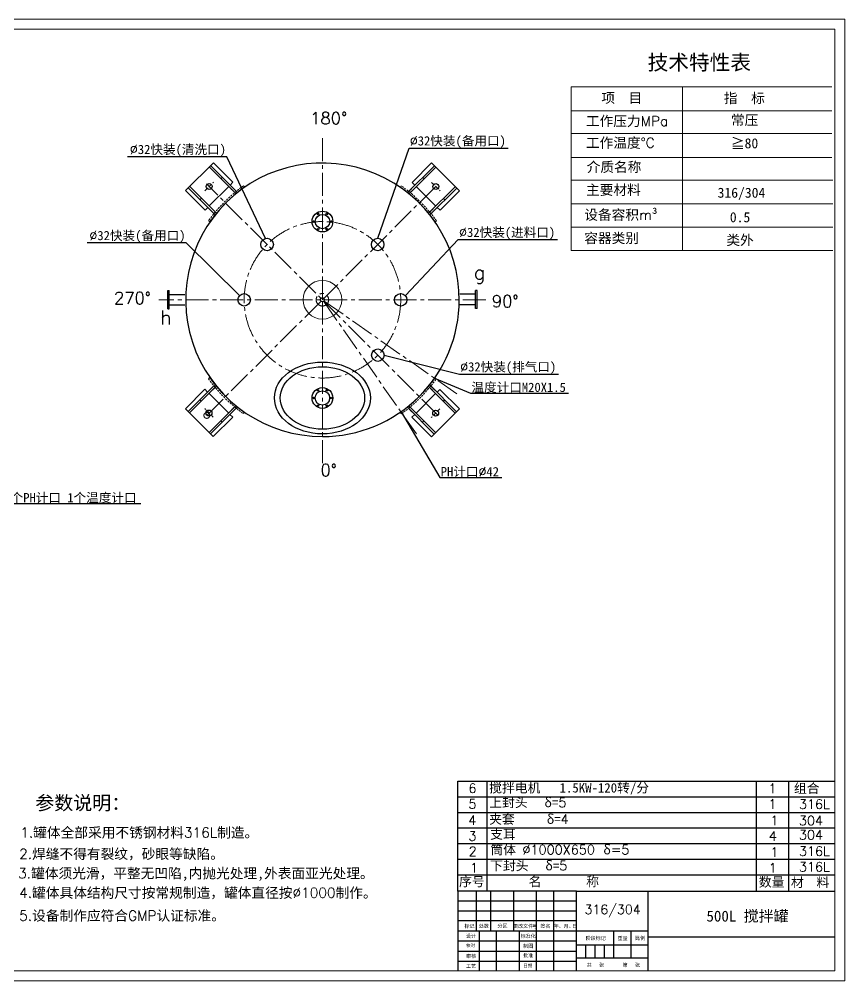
# Model space of a CAD drawing. Header units: millimetres. Extents: x 26008 to 30724, y -715 to 2408.
# Drawn here: x 28044 to 30724, y -715 to 2408 of the extents above; entities that cross this region are included whole.
import ezdxf

# ---------------------------------------------------------------- set-up
doc = ezdxf.new("R2010")
doc.units = ezdxf.units.MM
for name, pattern in [('ACAD_ISO10W100', [18, 12, -3, 0, -3]), ('CENTER2', [1.125, 0.75, -0.125, 0.125, -0.125]), ('HIDDEN', [9.525, 6.35, -3.175])]:
    doc.linetypes.add(name, pattern=pattern)
for name, color, linetype, lineweight in [('中心线', 1, 'CENTER2', 15), ('中心线层', 1, 'ACAD_ISO10W100', 15), ('实线', 7, 'Continuous', 20), ('虚线层', 6, 'HIDDEN', 9)]:
    doc.layers.add(name, color=color, linetype=linetype, lineweight=lineweight)
doc.layers.add('图层1', color=2, linetype='Continuous')
doc.styles.add('Fs', font='')
doc.styles.get("Standard").update_dxf_attribs({"font": 'txt', "bigfont": 'gbcbig.shx'})
doc.styles.get('Fs').set_extended_font_data('FangSong_GB2312')
doc.dimstyles.new('ISO-25', dxfattribs={"dimtxt": 2.5, "dimasz": 2.5, "dimexe": 1.25, "dimexo": 0.625, "dimtad": 1, "dimtxsty": 'Standard', "dimcen": 2.5, "dimadec": 0, "dimazin": 0, "dimtfac": 1, "dimtmove": 0, "dimatfit": 3, "dimfxl": 0, "dimarcsym": 0})

msp = doc.modelspace()

# ---------------------------------------------------------------- linework, layer by layer
for p, q in [((28674.755, 1942.13), (28584.245, 1851.621)), ((28738.112, 1878.773), (28674.755, 1942.13)), ((29319.931, 1878.211), (29383.288, 1941.568)), ((29473.798, 1851.058), (29383.288, 1941.568)), ((28747.936, 1841.796), (28661.178, 1928.554)), ((28752.903, 1845.88), (28665.704, 1933.079)), ((29305.14, 1845.318), (29392.339, 1932.517)), ((29310.107, 1841.233), (29396.865, 1927.991)), ((28647.602, 1788.264), (28584.245, 1851.621)), ((28680.495, 1773.473), (28593.296, 1860.672)), ((28684.58, 1778.439), (28597.822, 1865.197)), ((29373.463, 1777.877), (29460.221, 1864.635)), ((29377.548, 1772.91), (29464.747, 1860.109)), ((29410.441, 1787.701), (29473.798, 1851.058)), ((28526.598, 1467.756), (28526.598, 1526.881)), ((28526.598, 1526.881), (28531.551, 1526.881)), ((28531.551, 1467.756), (28531.551, 1526.881)), ((28531.551, 1514.226), (28582.336, 1514.226)), ((29525.747, 1514.856), (29474.962, 1514.792)), ((29530.684, 1527.517), (29525.731, 1527.511)), ((29525.806, 1468.386), (29525.731, 1527.511)), ((29530.759, 1468.393), (29530.684, 1527.517)), ((28526.598, 1467.756), (28531.551, 1467.756)), ((28531.551, 1480.411), (28582.336, 1480.411)), ((29525.79, 1481.041), (29475.005, 1480.977)), ((29530.759, 1468.393), (29525.806, 1468.386)), ((28679.933, 1221.235), (28592.734, 1134.036)), ((29376.986, 1220.673), (29464.184, 1133.474)), ((28647.04, 1206.444), (28583.683, 1143.087)), ((28684.017, 1216.269), (28597.259, 1129.511)), ((29372.901, 1215.707), (29459.659, 1128.949)), ((29409.879, 1205.882), (29473.235, 1142.525)), ((28583.683, 1143.087), (28674.192, 1052.578)), ((28747.374, 1152.912), (28660.616, 1066.154)), ((28752.34, 1148.827), (28665.142, 1061.629)), ((29304.578, 1148.265), (29391.777, 1061.066)), ((29309.544, 1152.35), (29396.302, 1065.592)), ((29382.726, 1052.015), (29473.235, 1142.525)), ((28737.549, 1115.934), (28674.192, 1052.578)), ((29319.369, 1115.372), (29382.726, 1052.015)), ((29467.98, -423.672), (29467.98, -65.919)), ((29467.98, -65.919), (30691.905, -65.919)), ((29562.578, -65.919), (29562.578, -423.672)), ((30437.338, -65.919), (30437.338, -423.672)), ((30541.429, -65.919), (30541.429, -423.672)), ((29467.98, -116.746), (30691.905, -116.746)), ((29467.98, -116.746), (30691.905, -116.746)), ((29467.98, -167.573), (30691.905, -167.573)), ((29467.98, -218.4), (30691.905, -218.4)), ((29467.98, -269.227), (30691.905, -269.227)), ((29467.98, -320.054), (30691.905, -320.054)), ((29467.98, -370.881), (30691.905, -370.881)), ((29467.98, -423.672), (29467.98, -682.06)), ((29854.071, -423.672), (29467.98, -423.672)), ((29528.934, -552.953), (29528.934, -423.672)), ((29575.382, -552.953), (29575.382, -423.672)), ((29649.699, -552.953), (29649.699, -423.672)), ((29724.016, -682.06), (29724.016, -423.672)), ((29779.754, -682.06), (29779.754, -423.672)), ((29854.071, -682.06), (29854.071, -423.672)), ((29854.071, -423.672), (30691.905, -423.672)), ((30086.311, -682.06), (30086.311, -423.672)), ((29854.071, -455.927), (29467.98, -455.927)), ((29854.071, -488.183), (29467.98, -488.183)), ((29854.071, -520.439), (29467.98, -520.439)), ((30086.311, -552.953), (29467.98, -552.953)), ((29538.223, -683.007), (29538.223, -552.953)), ((29593.961, -682.06), (29593.961, -552.953)), ((29668.278, -682.06), (29668.278, -552.953)), ((29974.836, -641.204), (29974.836, -552.953)), ((30030.574, -641.204), (30030.574, -552.953)), ((29854.071, -585.466), (29467.98, -585.466)), ((30087.065, -571.382), (30691.905, -571.382)), ((29467.98, -617.98), (29854.071, -617.98)), ((30086.311, -599.401), (29854.071, -599.401)), ((29884.262, -641.204), (29884.262, -599.401)), ((29914.453, -641.204), (29914.453, -599.401)), ((29944.645, -641.204), (29944.645, -599.401)), ((29974.836, -641.204), (29974.836, -599.401)), ((29467.98, -650.494), (29854.071, -650.494)), ((30086.311, -641.204), (29854.071, -641.204))]:
    msp.add_line(p, q)
at = {"color": 0}
for p, q in [((28703.959, 1894.824), (28699.434, 1890.299)), ((28738.112, 1878.773), (28729.061, 1869.722)), ((29328.982, 1869.16), (29319.931, 1878.211)), ((29358.609, 1889.736), (29354.084, 1894.262)), ((28724.535, 1865.197), (28661.178, 1801.84)), ((29396.865, 1801.278), (29333.508, 1864.635)), ((28636.077, 1826.942), (28631.551, 1822.416)), ((29426.492, 1821.854), (29421.966, 1826.38)), ((28656.653, 1797.315), (28647.602, 1788.264)), ((29410.441, 1787.701), (29401.39, 1796.752)), ((28647.04, 1206.444), (28656.091, 1197.393)), ((28660.616, 1192.868), (28723.973, 1129.511)), ((29332.945, 1128.949), (29396.302, 1192.305)), ((29400.828, 1196.831), (29409.879, 1205.882)), ((28630.989, 1172.291), (28635.514, 1167.766)), ((29421.404, 1167.204), (29425.929, 1171.729)), ((28728.498, 1124.985), (28737.549, 1115.934)), ((29319.369, 1115.372), (29328.42, 1124.423)), ((28698.871, 1104.409), (28703.397, 1099.884)), ((29353.522, 1099.321), (29358.047, 1103.847))]:
    msp.add_line(p, q, dxfattribs=at)
for centre in [(28661.178, 1865.197), (29396.865, 1864.635), (28660.616, 1129.511), (29396.302, 1128.949)]:
    msp.add_circle(centre, 9.6, dxfattribs=at)
for centre, radius in [((29028.879, 1751.175), 33.741), ((29000.315, 1751.198), 2.594), ((29028.879, 1751.175), 23.387), ((29014.607, 1775.929), 2.594), ((29043.171, 1775.918), 2.594), ((29057.443, 1751.175), 2.594), ((29014.586, 1726.455), 2.594), ((29043.151, 1726.443), 2.594), ((28849.1, 1676.746), 20.331), ((29208.161, 1676.805), 20.331), ((28774.648, 1496.915), 20.331), ((29028.66, 1497.153), 6.353), ((29282.93, 1497.039), 20.331), ((29208.47, 1317.312), 20.331), ((29028.69, 1178.158), 33.741), ((29028.69, 1178.158), 23.387), ((29014.418, 1202.913), 2.594), ((29042.982, 1202.901), 2.594), ((29000.126, 1178.181), 2.594), ((29014.398, 1153.438), 2.594), ((29042.962, 1153.427), 2.594), ((29057.254, 1178.158), 2.594)]:
    msp.add_circle(centre, radius)
for start, end in [(359.534708, 269.965131), (269.965131, 359.967921)]:
    msp.add_arc((29028.909, 1497.153), 444.169, start, end)
for major_axis, ratio in [((-155.76, 0.064), 0.749183), ((-136.938, 0), 0.74080981)]:
    msp.add_ellipse((29028.69, 1178.158), major_axis=major_axis, ratio=ratio)
at = {"layer": '中心线', "ltscale": 100}
for p, q in [((29028.66, 1497.153), (29028.572, 2032.822)), ((29404.948, 1120.799), (28652.372, 1873.507)), ((29396.348, 1865.151), (29028.66, 1497.153)), ((29559.29, 1497.153), (28498.03, 1497.153)), ((28653.435, 1121.71), (29028.66, 1497.153)), ((29028.603, 966.612), (29028.66, 1497.153)), ((29464.584, 1191.858), (29028.66, 1497.153)), ((29333.878, 1061.175), (29028.66, 1497.153))]:
    msp.add_line(p, q, dxfattribs=at)
for centre, radius in [((29028.795, 1497.039), 254.136), ((29028.74, 1497.073), 20.331)]:
    msp.add_circle(centre, radius, dxfattribs=at)
at = {"layer": '中心线', "color": 0, "ltscale": 100}
msp.add_circle((28653.397, 1121.506), 9.517, dxfattribs=at)
at = {"layer": '中心线层', "color": 0}
for p, q in [((28647.336, 1851.355), (28675.226, 1879.244)), ((29383.022, 1878.477), (29410.912, 1850.587)), ((28674.458, 1115.668), (28646.569, 1143.558)), ((29410.145, 1142.791), (29382.255, 1114.901))]:
    msp.add_line(p, q, dxfattribs=at)
at = {"layer": '实线'}
for p, q in [((29836.067, 2188.401), (29836.067, 1959.362)), ((29836.067, 2188.401), (30682.939, 2188.401)), ((30197.388, 2188.401), (30197.388, 1959.362)), ((29836.067, 2110.547), (30682.939, 2110.547)), ((29836.067, 2037.216), (30682.939, 2037.216)), ((29836.067, 1959.362), (30682.939, 1959.362)), ((29836.067, 1959.362), (30682.939, 1959.362)), ((29836.067, 1959.362), (29836.067, 1656.991)), ((30197.388, 1959.362), (30197.388, 1656.991)), ((29836.067, 1886.031), (30685.202, 1886.031)), ((29836.067, 1808.177), (30685.202, 1808.177)), ((29836.067, 1732.584), (30685.202, 1732.584)), ((29836.067, 1656.991), (30685.202, 1656.991))]:
    msp.add_line(p, q, dxfattribs=at)
for points in [[(30724.434, 2408.229), (26007.677, 2408.229), (26007.677, -714.589), (30724.434, -714.589)], [(30691.905, -682.06), (26040.207, -682.06), (26040.207, 2375.699), (30691.905, 2375.699)]]:
    msp.add_lwpolyline(points, close=True, dxfattribs=at)
msp.add_circle((29028.66, 1497.153), 62.925, dxfattribs=at)
at = {"layer": '虚线层', "color": 0}
for p, q in [((28744.126, 1845.606), (28725.261, 1864.471)), ((28749.214, 1849.569), (28730.213, 1868.57)), ((28775.991, 1863.522), (28772.29, 1867.222)), ((29282.052, 1862.959), (29285.753, 1866.66)), ((29308.829, 1849.007), (29327.83, 1868.008)), ((29313.917, 1845.044), (29332.794, 1863.921)), ((28676.806, 1777.162), (28657.805, 1796.162)), ((28680.769, 1782.25), (28661.892, 1801.127)), ((29377.274, 1781.687), (29396.138, 1800.552)), ((29381.237, 1776.599), (29400.238, 1795.6)), ((28662.854, 1750.385), (28659.153, 1754.085)), ((29395.189, 1749.822), (29398.89, 1753.523)), ((28662.291, 1244.323), (28658.591, 1240.623)), ((29394.627, 1243.761), (29398.327, 1240.06)), ((28676.244, 1217.546), (28657.243, 1198.546)), ((28680.207, 1212.458), (28661.342, 1193.594)), ((29376.712, 1211.896), (29395.589, 1193.019)), ((29380.674, 1216.984), (29399.675, 1197.983)), ((28743.563, 1149.101), (28724.686, 1130.224)), ((28748.651, 1145.139), (28729.651, 1126.138)), ((28775.428, 1131.186), (28771.728, 1127.486)), ((29281.49, 1130.624), (29285.19, 1126.923)), ((29308.267, 1144.576), (29327.267, 1125.575)), ((29313.355, 1148.539), (29332.219, 1129.675))]:
    msp.add_line(p, q, dxfattribs=at)
for centre, radius, start, end in [((29067.431, 1458.944), 503.785, 125.862874, 144.137126), ((29064.927, 1461.448), 495.124, 125.701628, 144.298372), ((28993.116, 1460.886), 495.124, 35.701628, 54.298372), ((28990.612, 1458.382), 503.785, 35.862874, 54.137126), ((29066.869, 1535.764), 503.785, 215.862874, 234.137126), ((29064.365, 1533.26), 495.124, 215.701628, 234.298372), ((28992.553, 1532.697), 495.124, 305.701628, 324.298372), ((28990.049, 1535.202), 503.785, 305.862874, 324.137126)]:
    msp.add_arc(centre, radius, start, end, dxfattribs=at)

# ---------------------------------------------------------------- texts
at = {"style": 'Fs'}
for s, p in [('标记', (29489.892, -542.596)), ('处数', (29536.717, -542.439)), ('分区', (29596.848, -542.345)), ('更改文件', (29647.63, -542.667)), ('号', (29709.912, -543.29)), ('签名', (29736.381, -542.502)), ('年、月、', (29779.754, -542.564)), ('日', (29838.941, -542.47)), ('设计', (29494.6, -574.921)), ('标准化', (29672.295, -575.078)), ('阶段标记', (29883.509, -582.077)), ('重量', (29987.295, -582.014)), ('比例', (30043.88, -581.857)), ('制图', (29680.643, -607.466)), ('审核', (29495.133, -640.043)), ('批准', (29680.643, -638.219)), ('第', (30003.029, -669.122)), ('工艺', (29494.788, -672.557)), ('共', (29886.595, -669.153)), ('张', (29927.059, -669.153)), ('张', (30043.493, -669.122))]:
    msp.add_text(s, height=11.612, dxfattribs=at).set_placement(p)
at = {"attachment_point": 1}
for s, insert, char_height, width in [('180%%d', (28988.824, 2106.428), 39.0352, 1127.69396), ('270%%d', (28351.866, 1522.053), 39.0352, 1127.69396), ('90%%d', (29578.636, 1511.728), 39.0352, 1127.69396), ('0%%d', (29022.534, 963.477), 39.0352, 1127.69396), ('6', (29502.577, -74.178), 30.496, 881.01116), ('{\\fSimSun|b0|i0|c134|p54;搅拌电机   1.5KW-120转/分}', (29569.978, -72.75), 30.49627, 913.4048), ('1', (30477.045, -74.442), 30.496, 881.01116), ('{\\fSimSun|b0|i0|c134|p54;组合}', (30559.416, -74.194), 30.49627, 881.01116), ('{\\fSimSun|b0|i0|c134|p54;参数说明：}', (28096.532, -114.387), 45.20518, 807.79736), ('{\\fSimSun|b0|i0|c134|p54;上封头}  {\\fSimSun|b0|i0|c134|p54;δ=}5', (29570.123, -120.222), 30.49627, 881.01116), ('5', (29502.577, -125.005), 30.496, 881.01116), ('1', (30477.045, -125.269), 30.496, 881.01116), ('316L', (30575.544, -125.828), 30.4963, 881.01116), ('4', (29502.577, -178.106), 30.496, 881.01116), ('{\\fSimSun|b0|i0|c134|p54;夹套     δ=}4', (29569.978, -174.404), 30.49627, 913.4048), ('1', (30483.114, -179.058), 30.496, 881.01116), ('304', (30575.544, -179.105), 30.4963, 881.01116), ('1.{\\fSimSun|b0|i0|c134|p54;罐体全部采用不锈钢材料}316L{\\fSimSun|b0|i0|c134|p54;制造。}', (28047.825, -216.822), 32.62229, 1053.85569), ('3', (29502.577, -229.371), 30.496, 881.01116), ('{\\fSimSun|b0|i0|c134|p54;支耳}', (29573.068, -223.28), 30.49627, 881.01116), ('4', (30477.743, -229.382), 30.496, 881.01116), ('304', (30575.544, -225.519), 30.4963, 881.01116), ('2', (29503.597, -279.281), 30.496, 881.01116), ('{\\fSimSun|b0|i0|c134|p54;筒体 }%%C1000X650 {\\fSimSun|b0|i0|c134|p54;δ}=5', (29574.131, -273.508), 30.49627, 881.01116), ('316L', (30575.544, -278.309), 30.4963, 881.01116), ('2.{\\fSimSun|b0|i0|c134|p54;焊缝不得有裂纹，砂眼等缺陷。}', (28044.132, -286.309), 32.62229, 685.58272), ('1', (30482.961, -281.572), 30.496, 881.01116), ('1', (29508.089, -332.627), 30.496, 881.01116), ('{\\fSimSun|b0|i0|c134|p54;下封头}  {\\fSimSun|b0|i0|c134|p54;δ=}5', (29573.068, -325.413), 30.49627, 881.01116), ('1', (30477.743, -332.999), 30.496, 881.01116), ('316L', (30575.544, -329.136), 30.4963, 881.01116), ('3.{\\fSimSun|b0|i0|c134|p54;罐体须光滑，平整无凹陷,内抛光处理,外表面\\fSimSun|b0|i0|c134|p6;亚\\fSimSun|b0|i0|c134|p54;光处理。}', (28040.902, -349.27), 32.622295, 1242.56437), ('{\\fSimSun|b0|i0|c134|p54;序号}', (29472.2, -377.072), 30.49627, 881.01116), ('{\\fSimSun|b0|i0|c134|p54;名       称}', (29698.111, -377.192), 30.49627, 881.01116), ('{\\fSimSun|b0|i0|c134|p54;数量}', (30445.376, -378.588), 30.49627, 881.01116), ('{\\fSimSun|b0|i0|c134|p54;材  料}', (30549.705, -379.925), 30.49627, 881.01116), ('4.{\\fSimSun|b0|i0|c134|p54;罐体具体结构尺寸按常规制造，罐体直径按}%%C1000{\\fSimSun|b0|i0|c134|p54;制作。}', (28044.195, -412.468), 32.62229, 1242.28291), ('316/304', (29879.526, -468.021), 30, 536.73911), ('5.{\\fSimSun|b0|i0|c134|p54;设备制作应符合}GMP{\\fSimSun|b0|i0|c134|p54;认证标准。}', (28044.271, -486.773), 32.62229, 687.03946), ('{\\fSimSun|b0|i0|c134|p54;校对}', (29494.875, -594.382), 10.45084, 79.73942), ('{\\fSimSun|b0|i0|c134|p54;日期}', (29680.427, -660.174), 10.45084, 70.35841)]:
    msp.add_mtext(s, dxfattribs=dict(at, insert=insert, char_height=char_height, width=width))
at = {"char_height": 45.18, "width": 1305.20134, "attachment_point": 1, "rotation": 0.289286}
for s, insert in [('g', (29519.969, 1608.589)), ('h', (28501.712, 1462.305))]:
    msp.add_mtext(s, dxfattribs=dict(at, insert=insert))
at = {"layer": '图层1', "char_height": 30}
for s, insert, attachment_point in [('%%C{\\fSimSun|b0|i0|c134|p2;32快装(备用口)}', (29312.463, 1990.236), 7), ('%%C{\\fSimSun|b0|i0|c134|p2;32快装(清洗口)}', (28715.715, 1962.389), 9), ('%%C{\\fSimSun|b0|i0|c134|p2;32快装(备用口)}', (28584.256, 1682.721), 9), ('%%C{\\fSimSun|b0|i0|c134|p2;32快装(进料口)}', (29472.455, 1693.087), 7), ('%%C{\\fSimSun|b0|i0|c134|p2;32快装(排气口)}', (29475.915, 1256.253), 7), ('{\\fSimSun|b0|i0|c134|p2;温度计口M20X1.5}', (29512.453, 1194.533), 7)]:
    msp.add_mtext(s, dxfattribs=dict(at, insert=insert, attachment_point=attachment_point))
at = {"layer": '图层1', "char_height": 30, "attachment_point": 7}
for s, insert, width in [('{\\fSimSun|b0|i0|c134|p2;PH计口}%%C{\\fSimSun|b0|i0|c134|p2;42}', (29412.727, 920.694), 403.27066), ('{\\fSimSun|b0|i0|c134|p2;增加1个PH计口 1个温度计口}', (27914.227, 836.013), 922.73883)]:
    msp.add_mtext(s, dxfattribs=dict(at, insert=insert, width=width))
at = {"layer": '实线'}
for s, insert, char_height, width, attachment_point in [('{\\fSimSun|b0|i0|c134|p54;技术特性表}', (30084.505, 2292.714), 49.18438, 486.44242, 1), ('{\\fSimSun|b0|i0|c134|p54;\\H0.7937x;项  目}', (30000.651, 2151.208), 40.98699, 810.73737, 5), ('{\\fSimSun|b0|i0|c134|p54;\\H0.7937x;指  标}', (30398.412, 2150.343), 40.98699, 810.73737, 5), ('{\\fSimSun|b0|i0|c134|p2;工作压力}MPa', (29884.317, 2093.73), 32.52936, 1224.87114, 1), ('{\\fSimSun|b0|i0|c134|p54;常压}', (30399.312, 2079.164), 32.52936, 810.73737, 5), ('{\\fSimSun|b0|i0|c134|p2;工作温度%%d}C', (29884.317, 2023.212), 32.52936, 1224.87114, 1), ('{\\fSimSun|b0|i0|c134|p0;≧80}', (30399.312, 2004.287), 32.52936, 810.73737, 5), ('{\\fSimSun|b0|i0|c134|p54;介质名称}', (29886.58, 1944.565), 32.52936, 1224.87114, 1), ('{\\fSimSun|b0|i0|c134|p54;主要材料\\fSimSun|b0|i0|c134|p0;}', (29884.656, 1870.264), 32.52936, 1224.87114, 1), ('{\\fSimSun|b0|i0|c134|p54;316/304}', (30389, 1840.858), 32.52936, 810.73737, 5), ('{\\fSimSun|b0|i0|c134|p54;设备容积}m{\\fSimSun|b0|i0|c134|p0;³}', (29878.978, 1789.382), 32.52936, 1224.87114, 1), ('{\\fSimSun|b0|i0|c134|p54;0.5}', (30384.496, 1764.974), 32.52936, 810.73737, 5), ('{\\fSimSun|b0|i0|c134|p54;容器类别}', (29878.978, 1713.789), 32.52936, 1224.87114, 1), ('{\\fSimSun|b0|i0|c134|p54;类外}', (30384.496, 1689.381), 32.52936, 810.73737, 5), ('{\\fSimSun|b0|i0|c134|p2; \\H0.875x;    500L 搅拌罐}', (30150.995, -486.799), 40.66169, 12495.1699, 1)]:
    msp.add_mtext(s, dxfattribs=dict(at, insert=insert, char_height=char_height, width=width, attachment_point=attachment_point))

# ---------------------------------------------------------------- leaders
at = {"layer": '图层1', "annotation_type": 0, "has_hookline": 1}
for points, hookline_direction, text_width in [([(29208.161, 1697.136), (29309.859, 1989.611), (29311.838, 1989.611)], 0, 319.333), ([(28843.398, 1696.261), (28718.319, 1961.764), (28716.34, 1961.764)], 1, 319.333), ([(29297.901, 1510.795), (29469.851, 1692.462), (29471.83, 1692.462)], 0, 319.333), ([(28759.965, 1510.978), (28586.86, 1682.096), (28584.881, 1682.096)], 1, 319.333), ([(29228.8, 1317.312), (29473.311, 1255.628), (29475.29, 1255.628)], 0, 319.333), ([(29392.596, 1242.166), (29509.848, 1193.908), (29511.828, 1193.908)], 0, 315.333), ([(29284.255, 1132.625), (29410.123, 920.069), (29412.102, 920.069)], 0, 198), ([(27891.592, 859.387), (27904.523, 835.388), (27913.602, 835.388)], 0, 525.167)]:
    msp.add_leader(points, dimstyle='ISO-25', override={"dimgap": 0.625, "dimtad": 1, "dimfxl": 2}, dxfattribs=dict(at, hookline_direction=hookline_direction, text_width=text_width))

doc.saveas('drawing.dxf')
